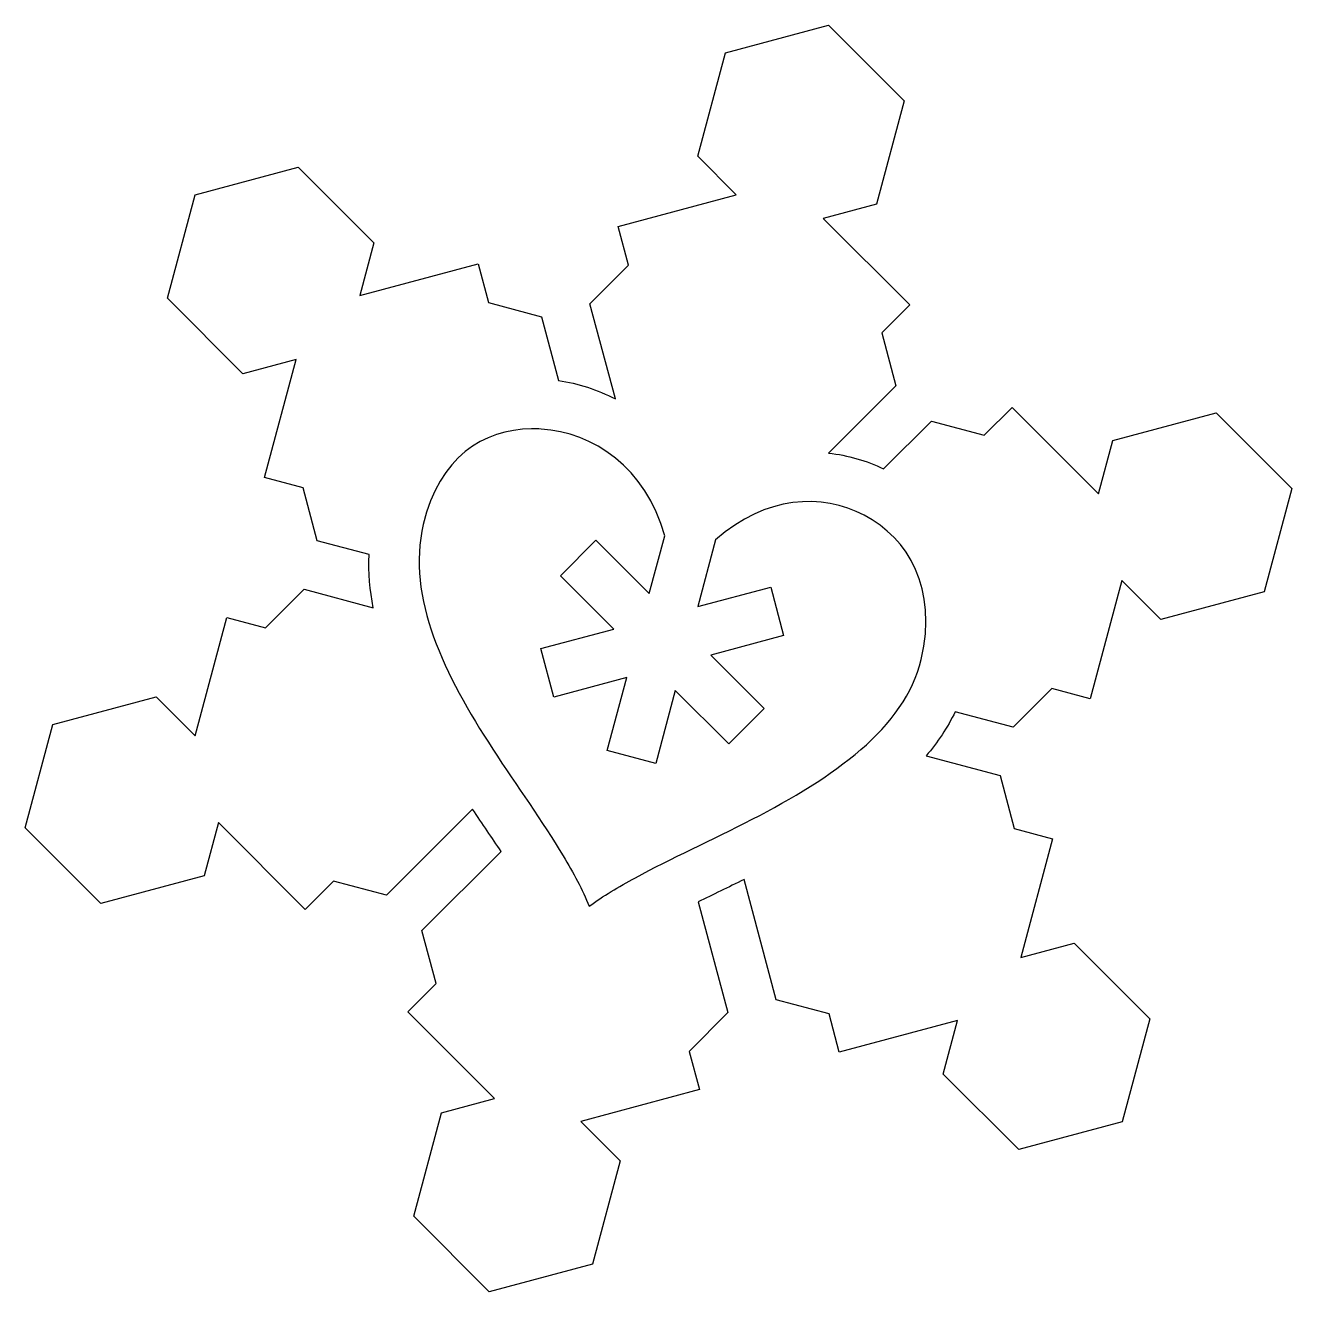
# Model space of a CAD drawing. Header units: centimetres. Extents: x -10 to 9.9, y -10 to 10.
import ezdxf

# ---------------------------------------------------------------- set-up
doc = ezdxf.new("R2010")
doc.units = ezdxf.units.CM
doc.header["$MEASUREMENT"] = 0
doc.layers.add('Layer 1', color=7, linetype='Continuous')

msp = doc.modelspace()

# ---------------------------------------------------------------- linework, layer by layer
at = {"layer": 'Layer 1'}
for points, knots in [([(2.65684, 9.9567), (2.65684, 9.9567), (1.03354, 9.52186), (1.03354, 9.52186), (1.03354, 9.52186), (1.03354, 9.52186), (0.59858, 7.8986), (0.59858, 7.8986), (0.59858, 7.8986), (0.59858, 7.8986), (1.20437, 7.29286), (1.20437, 7.29286), (1.20437, 7.29286), (1.20437, 7.29286), (-0.65271, 6.79528), (-0.65271, 6.79528), (-0.65271, 6.79528), (-0.65271, 6.79528), (-0.48994, 6.18806), (-0.48994, 6.18806), (-0.48994, 6.18806), (-0.48994, 6.18806), (-1.09729, 5.58063), (-1.09729, 5.58063), (-1.09729, 5.58063), (-1.09729, 5.58063), (-0.69572, 4.08211), (-0.69572, 4.08211), (-0.69572, 4.08211), (-0.97938, 4.22991), (-1.28198, 4.32795), (-1.58947, 4.37265), (-1.58947, 4.37265), (-1.58947, 4.37265), (-1.85808, 5.37515), (-1.85808, 5.37515), (-1.85808, 5.37515), (-1.85808, 5.37515), (-2.6909, 5.5983), (-2.6909, 5.5983), (-2.6909, 5.5983), (-2.6909, 5.5983), (-2.85367, 6.20552), (-2.85367, 6.20552), (-2.85367, 6.20552), (-2.85367, 6.20552), (-4.71446, 5.70693), (-4.71446, 5.70693), (-4.71446, 5.70693), (-4.71446, 5.70693), (-4.49215, 6.53663), (-4.49215, 6.53663), (-4.49215, 6.53663), (-4.49215, 6.53663), (-5.68057, 7.72492), (-5.68057, 7.72492), (-5.68057, 7.72492), (-5.68057, 7.72492), (-7.30391, 7.29), (-7.30391, 7.29), (-7.30391, 7.29), (-7.30391, 7.29), (-7.73879, 5.66666), (-7.73879, 5.66666), (-7.73879, 5.66666), (-7.73879, 5.66666), (-6.5505, 4.47828), (-6.5505, 4.47828), (-6.5505, 4.47828), (-6.5505, 4.47828), (-5.71642, 4.70185), (-5.71642, 4.70185), (-5.71642, 4.70185), (-5.71642, 4.70185), (-6.21383, 2.84562), (-6.21383, 2.84562), (-6.21383, 2.84562), (-6.21383, 2.84562), (-5.60606, 2.68285), (-5.60606, 2.68285), (-5.60606, 2.68285), (-5.60606, 2.68285), (-5.38383, 1.85328), (-5.38383, 1.85328), (-5.38383, 1.85328), (-5.38383, 1.85328), (-4.5686, 1.63485), (-4.5686, 1.63485), (-4.5686, 1.63485), (-4.57847, 1.35232), (-4.55384, 1.0741), (-4.50181, 0.80102), (-4.50181, 0.80102), (-4.50181, 0.80102), (-5.58607, 1.09156), (-5.58607, 1.09156), (-5.58607, 1.09156), (-5.58607, 1.09156), (-6.19582, 0.48181), (-6.19582, 0.48181), (-6.19582, 0.48181), (-6.19582, 0.48181), (-6.80359, 0.64458), (-6.80359, 0.64458), (-6.80359, 0.64458), (-6.80359, 0.64458), (-7.30176, -1.21461), (-7.30176, -1.21461), (-7.30176, -1.21461), (-7.30176, -1.21461), (-7.9137, -0.60275), (-7.9137, -0.60275), (-7.9137, -0.60275), (-7.9137, -0.60275), (-9.537, -1.03763), (-9.537, -1.03763), (-9.537, -1.03763), (-9.537, -1.03763), (-9.972, -2.66097), (-9.972, -2.66097), (-9.972, -2.66097), (-9.972, -2.66097), (-8.78371, -3.84926), (-8.78371, -3.84926), (-8.78371, -3.84926), (-8.78371, -3.84926), (-7.16037, -3.41438), (-7.16037, -3.41438), (-7.16037, -3.41438), (-7.16037, -3.41438), (-6.9357, -2.576), (-6.9357, -2.576), (-6.9357, -2.576), (-6.9357, -2.576), (-5.57022, -3.94153), (-5.57022, -3.94153), (-5.57022, -3.94153), (-5.57022, -3.94153), (-5.1248, -3.49624), (-5.1248, -3.49624), (-5.1248, -3.49624), (-5.1248, -3.49624), (-4.29325, -3.71901), (-4.29325, -3.71901), (-4.29325, -3.71901), (-4.29325, -3.71901), (-2.94063, -2.36643), (-2.94063, -2.36643), (-2.94063, -2.36643), (-2.7849, -2.59696), (-2.63293, -2.81995), (-2.49238, -3.03268), (-2.49238, -3.03268), (-2.49238, -3.03268), (-3.73621, -4.27664), (-3.73621, -4.27664), (-3.73621, -4.27664), (-3.73621, -4.27664), (-3.51356, -5.10743), (-3.51356, -5.10743), (-3.51356, -5.10743), (-3.51356, -5.10743), (-3.95894, -5.55272), (-3.95894, -5.55272), (-3.95894, -5.55272), (-3.95894, -5.55272), (-2.59481, -6.91685), (-2.59481, -6.91685), (-2.59481, -6.91685), (-2.59481, -6.91685), (-3.43117, -7.14101), (-3.43117, -7.14101), (-3.43117, -7.14101), (-3.43117, -7.14101), (-3.86617, -8.76431), (-3.86617, -8.76431), (-3.86617, -8.76431), (-3.86617, -8.76431), (-2.67788, -9.9526), (-2.67788, -9.9526), (-2.67788, -9.9526), (-2.67788, -9.9526), (-1.05458, -9.51764), (-1.05458, -9.51764), (-1.05458, -9.51764), (-1.05458, -9.51764), (-0.61962, -7.89443), (-0.61962, -7.89443), (-0.61962, -7.89443), (-0.61962, -7.89443), (-1.23848, -7.27549), (-1.23848, -7.27549), (-1.23848, -7.27549), (-1.23848, -7.27549), (0.62484, -6.77622), (0.62484, -6.77622), (0.62484, -6.77622), (0.62484, -6.77622), (0.46359, -6.17469), (0.46359, -6.17469), (0.46359, -6.17469), (0.46359, -6.17469), (1.07334, -5.56494), (1.07334, -5.56494), (1.07334, -5.56494), (1.07334, -5.56494), (0.60722, -3.82522), (0.60722, -3.82522), (0.60722, -3.82522), (0.83813, -3.71137), (1.07824, -3.59498), (1.32829, -3.47173), (1.32829, -3.47173), (1.32829, -3.47173), (1.83498, -5.36263), (1.83498, -5.36263), (1.83498, -5.36263), (1.83498, -5.36263), (2.66455, -5.58486), (2.66455, -5.58486), (2.66455, -5.58486), (2.66455, -5.58486), (2.82572, -6.1866), (2.82572, -6.1866), (2.82572, -6.1866), (2.82572, -6.1866), (4.68512, -5.6883), (4.68512, -5.6883), (4.68512, -5.6883), (4.68512, -5.6883), (4.45923, -6.53149), (4.45923, -6.53149), (4.45923, -6.53149), (4.45923, -6.53149), (5.64761, -7.71978), (5.64761, -7.71978), (5.64761, -7.71978), (5.64761, -7.71978), (7.27091, -7.28486), (7.27091, -7.28486), (7.27091, -7.28486), (7.27091, -7.28486), (7.70583, -5.66156), (7.70583, -5.66156), (7.70583, -5.66156), (7.70583, -5.66156), (6.51754, -4.47318), (6.51754, -4.47318), (6.51754, -4.47318), (6.51754, -4.47318), (5.67848, -4.69802), (5.67848, -4.69802), (5.67848, -4.69802), (5.67848, -4.69802), (6.178, -2.83377), (6.178, -2.83377), (6.178, -2.83377), (6.178, -2.83377), (5.57702, -2.67281), (5.57702, -2.67281), (5.57702, -2.67281), (5.57702, -2.67281), (5.35395, -1.83999), (5.35395, -1.83999), (5.35395, -1.83999), (5.35395, -1.83999), (4.19041, -1.52816), (4.19041, -1.52816), (4.19041, -1.52816), (4.36996, -1.31551), (4.52522, -1.08548), (4.64865, -0.83521), (4.64865, -0.83521), (4.64865, -0.83521), (5.55948, -1.07924), (5.55948, -1.07924), (5.55948, -1.07924), (5.55948, -1.07924), (6.16678, -0.47189), (6.16678, -0.47189), (6.16678, -0.47189), (6.16678, -0.47189), (6.76784, -0.63289), (6.76784, -0.63289), (6.76784, -0.63289), (6.76784, -0.63289), (7.26652, 1.22798), (7.26652, 1.22798), (7.26652, 1.22798), (7.26652, 1.22798), (7.87914, 0.61545), (7.87914, 0.61545), (7.87914, 0.61545), (7.87914, 0.61545), (9.50244, 1.05037), (9.50244, 1.05037), (9.50244, 1.05037), (9.50244, 1.05037), (9.93744, 2.67367), (9.93744, 2.67367), (9.93744, 2.67367), (9.93744, 2.67367), (8.74906, 3.86205), (8.74906, 3.86205), (8.74906, 3.86205), (8.74906, 3.86205), (7.12576, 3.42709), (7.12576, 3.42709), (7.12576, 3.42709), (7.12576, 3.42709), (6.90219, 2.59259), (6.90219, 2.59259), (6.90219, 2.59259), (6.90219, 2.59259), (5.54421, 3.95057), (5.54421, 3.95057), (5.54421, 3.95057), (5.54421, 3.95057), (5.10461, 3.51105), (5.10461, 3.51105), (5.10461, 3.51105), (5.10461, 3.51105), (4.27369, 3.7337), (4.27369, 3.7337), (4.27369, 3.7337), (4.27369, 3.7337), (3.52196, 2.98197), (3.52196, 2.98197), (3.52196, 2.98197), (3.2531, 3.11383), (2.96028, 3.19787), (2.65613, 3.23059), (2.65613, 3.23059), (2.65613, 3.23059), (3.71623, 4.29069), (3.71623, 4.29069), (3.71623, 4.29069), (3.71623, 4.29069), (3.49341, 5.12224), (3.49341, 5.12224), (3.49341, 5.12224), (3.49341, 5.12224), (3.93297, 5.56176), (3.93297, 5.56176), (3.93297, 5.56176), (3.93297, 5.56176), (2.57377, 6.92104), (2.57377, 6.92104), (2.57377, 6.92104), (2.57377, 6.92104), (3.41013, 7.14516), (3.41013, 7.14516), (3.41013, 7.14516), (3.41013, 7.14516), (3.84513, 8.76846), (3.84513, 8.76846), (3.84513, 8.76846), (3.84513, 8.76846), (2.65684, 9.95675), (2.65684, 9.95675), (2.65684, 9.95675), (2.65684, 9.95675), (2.65684, 9.9567), (2.65684, 9.9567)], [0, 0, 0, 0, 0.01086957, 0.01086957, 0.01086957, 0.01086957, 0.02173913, 0.02173913, 0.02173913, 0.02173913, 0.0326087, 0.0326087, 0.0326087, 0.0326087, 0.04347826, 0.04347826, 0.04347826, 0.04347826, 0.05434783, 0.05434783, 0.05434783, 0.05434783, 0.06521739, 0.06521739, 0.06521739, 0.06521739, 0.07608696, 0.07608696, 0.07608696, 0.07608696, 0.08695652, 0.08695652, 0.08695652, 0.08695652, 0.09782609, 0.09782609, 0.09782609, 0.09782609, 0.10869565, 0.10869565, 0.10869565, 0.10869565, 0.11956522, 0.11956522, 0.11956522, 0.11956522, 0.13043478, 0.13043478, 0.13043478, 0.13043478, 0.14130435, 0.14130435, 0.14130435, 0.14130435, 0.15217391, 0.15217391, 0.15217391, 0.15217391, 0.16304348, 0.16304348, 0.16304348, 0.16304348, 0.17391304, 0.17391304, 0.17391304, 0.17391304, 0.18478261, 0.18478261, 0.18478261, 0.18478261, 0.19565217, 0.19565217, 0.19565217, 0.19565217, 0.20652174, 0.20652174, 0.20652174, 0.20652174, 0.2173913, 0.2173913, 0.2173913, 0.2173913, 0.22826087, 0.22826087, 0.22826087, 0.22826087, 0.23913043, 0.23913043, 0.23913043, 0.23913043, 0.25, 0.25, 0.25, 0.25, 0.26086957, 0.26086957, 0.26086957, 0.26086957, 0.27173913, 0.27173913, 0.27173913, 0.27173913, 0.2826087, 0.2826087, 0.2826087, 0.2826087, 0.29347826, 0.29347826, 0.29347826, 0.29347826, 0.30434783, 0.30434783, 0.30434783, 0.30434783, 0.31521739, 0.31521739, 0.31521739, 0.31521739, 0.32608696, 0.32608696, 0.32608696, 0.32608696, 0.33695652, 0.33695652, 0.33695652, 0.33695652, 0.34782609, 0.34782609, 0.34782609, 0.34782609, 0.35869565, 0.35869565, 0.35869565, 0.35869565, 0.36956522, 0.36956522, 0.36956522, 0.36956522, 0.38043478, 0.38043478, 0.38043478, 0.38043478, 0.39130435, 0.39130435, 0.39130435, 0.39130435, 0.40217391, 0.40217391, 0.40217391, 0.40217391, 0.41304348, 0.41304348, 0.41304348, 0.41304348, 0.42391304, 0.42391304, 0.42391304, 0.42391304, 0.43478261, 0.43478261, 0.43478261, 0.43478261, 0.44565217, 0.44565217, 0.44565217, 0.44565217, 0.45652174, 0.45652174, 0.45652174, 0.45652174, 0.4673913, 0.4673913, 0.4673913, 0.4673913, 0.47826087, 0.47826087, 0.47826087, 0.47826087, 0.48913043, 0.48913043, 0.48913043, 0.48913043, 0.5, 0.5, 0.5, 0.5, 0.51086957, 0.51086957, 0.51086957, 0.51086957, 0.52173913, 0.52173913, 0.52173913, 0.52173913, 0.5326087, 0.5326087, 0.5326087, 0.5326087, 0.54347826, 0.54347826, 0.54347826, 0.54347826, 0.55434783, 0.55434783, 0.55434783, 0.55434783, 0.56521739, 0.56521739, 0.56521739, 0.56521739, 0.57608696, 0.57608696, 0.57608696, 0.57608696, 0.58695652, 0.58695652, 0.58695652, 0.58695652, 0.59782609, 0.59782609, 0.59782609, 0.59782609, 0.60869565, 0.60869565, 0.60869565, 0.60869565, 0.61956522, 0.61956522, 0.61956522, 0.61956522, 0.63043478, 0.63043478, 0.63043478, 0.63043478, 0.64130435, 0.64130435, 0.64130435, 0.64130435, 0.65217391, 0.65217391, 0.65217391, 0.65217391, 0.66304348, 0.66304348, 0.66304348, 0.66304348, 0.67391304, 0.67391304, 0.67391304, 0.67391304, 0.68478261, 0.68478261, 0.68478261, 0.68478261, 0.69565217, 0.69565217, 0.69565217, 0.69565217, 0.70652174, 0.70652174, 0.70652174, 0.70652174, 0.7173913, 0.7173913, 0.7173913, 0.7173913, 0.72826087, 0.72826087, 0.72826087, 0.72826087, 0.73913043, 0.73913043, 0.73913043, 0.73913043, 0.75, 0.75, 0.75, 0.75, 0.76086957, 0.76086957, 0.76086957, 0.76086957, 0.77173913, 0.77173913, 0.77173913, 0.77173913, 0.7826087, 0.7826087, 0.7826087, 0.7826087, 0.79347826, 0.79347826, 0.79347826, 0.79347826, 0.80434783, 0.80434783, 0.80434783, 0.80434783, 0.81521739, 0.81521739, 0.81521739, 0.81521739, 0.82608696, 0.82608696, 0.82608696, 0.82608696, 0.83695652, 0.83695652, 0.83695652, 0.83695652, 0.84782609, 0.84782609, 0.84782609, 0.84782609, 0.85869565, 0.85869565, 0.85869565, 0.85869565, 0.86956522, 0.86956522, 0.86956522, 0.86956522, 0.88043478, 0.88043478, 0.88043478, 0.88043478, 0.89130435, 0.89130435, 0.89130435, 0.89130435, 0.90217391, 0.90217391, 0.90217391, 0.90217391, 0.91304348, 0.91304348, 0.91304348, 0.91304348, 0.92391304, 0.92391304, 0.92391304, 0.92391304, 0.93478261, 0.93478261, 0.93478261, 0.93478261, 0.94565217, 0.94565217, 0.94565217, 0.94565217, 0.95652174, 0.95652174, 0.95652174, 0.95652174, 0.9673913, 0.9673913, 0.9673913, 0.9673913, 0.97826087, 0.97826087, 0.97826087, 0.97826087, 1, 1, 1, 1]), ([(-2.01411, 3.61304), (-1.96359, 3.61367), (-1.91278, 3.61245), (-1.8618, 3.60941), (-1.8618, 3.60941), (-1.04952, 3.56075), (-0.21076, 3.00177), (0.08172, 1.92986), (0.08172, 1.92986), (0.08172, 1.92986), (-0.16167, 1.02169), (-0.16167, 1.02169), (-0.16167, 1.02169), (-0.16167, 1.02169), (-1.00132, 1.86125), (-1.00132, 1.86125), (-1.00132, 1.86125), (-1.00132, 1.86125), (-1.55849, 1.30404), (-1.55849, 1.30404), (-1.55849, 1.30404), (-1.55849, 1.30404), (-0.7188, 0.46439), (-0.7188, 0.46439), (-0.7188, 0.46439), (-0.7188, 0.46439), (-1.86577, 0.15711), (-1.86577, 0.15711), (-1.86577, 0.15711), (-1.86577, 0.15711), (-1.6618, -0.60415), (-1.6618, -0.60415), (-1.6618, -0.60415), (-1.6618, -0.60415), (-0.51483, -0.29687), (-0.51483, -0.29687), (-0.51483, -0.29687), (-0.51483, -0.29687), (-0.82223, -1.44375), (-0.82223, -1.44375), (-0.82223, -1.44375), (-0.82223, -1.44375), (-0.06097, -1.64776), (-0.06097, -1.64776), (-0.06097, -1.64776), (-0.06097, -1.64776), (0.24643, -0.50066), (0.24643, -0.50066), (0.24643, -0.50066), (0.24643, -0.50066), (1.08599, -1.34031), (1.08599, -1.34031), (1.08599, -1.34031), (1.08599, -1.34031), (1.64328, -0.78306), (1.64328, -0.78306), (1.64328, -0.78306), (1.64328, -0.78306), (0.80359, 0.0565), (0.80359, 0.0565), (0.80359, 0.0565), (0.80359, 0.0565), (1.95056, 0.3639), (1.95056, 0.3639), (1.95056, 0.3639), (1.95056, 0.3639), (1.74668, 1.12503), (1.74668, 1.12503), (1.74668, 1.12503), (1.74668, 1.12503), (0.59958, 0.81763), (0.59958, 0.81763), (0.59958, 0.81763), (0.59958, 0.81763), (0.88143, 1.86981), (0.88143, 1.86981), (0.88143, 1.86981), (1.66896, 2.566), (2.55571, 2.59961), (3.21551, 2.25426), (3.21551, 2.25426), (3.9139, 1.88866), (4.37492, 1.10603), (4.11255, -0.01227), (4.11255, -0.01227), (3.85845, -1.09531), (2.71995, -1.87377), (1.45584, -2.52561), (1.45584, -2.52561), (0.82374, -2.85148), (0.17545, -3.14316), (-0.37918, -3.44466), (-0.37918, -3.44466), (-0.64551, -3.58938), (-0.89194, -3.73326), (-1.10742, -3.8935), (-1.10742, -3.8935), (-1.21132, -3.63029), (-1.35537, -3.3683), (-1.51603, -3.10053), (-1.51603, -3.10053), (-1.83769, -2.5647), (-2.24334, -2.00501), (-2.62125, -1.42406), (-2.62125, -1.42406), (-3.37711, -0.262), (-3.98665, 0.94915), (-3.71492, 2.11088), (-3.71492, 2.11088), (-3.46685, 3.17077), (-2.77192, 3.60329), (-2.0142, 3.61299), (-2.0142, 3.61299), (-2.0142, 3.61299), (-2.01411, 3.61304), (-2.01411, 3.61304)], [0, 0, 0, 0, 0.03333333, 0.03333333, 0.03333333, 0.03333333, 0.06666667, 0.06666667, 0.06666667, 0.06666667, 0.1, 0.1, 0.1, 0.1, 0.13333333, 0.13333333, 0.13333333, 0.13333333, 0.16666667, 0.16666667, 0.16666667, 0.16666667, 0.2, 0.2, 0.2, 0.2, 0.23333333, 0.23333333, 0.23333333, 0.23333333, 0.26666667, 0.26666667, 0.26666667, 0.26666667, 0.3, 0.3, 0.3, 0.3, 0.33333333, 0.33333333, 0.33333333, 0.33333333, 0.36666667, 0.36666667, 0.36666667, 0.36666667, 0.4, 0.4, 0.4, 0.4, 0.43333333, 0.43333333, 0.43333333, 0.43333333, 0.46666667, 0.46666667, 0.46666667, 0.46666667, 0.5, 0.5, 0.5, 0.5, 0.53333333, 0.53333333, 0.53333333, 0.53333333, 0.56666667, 0.56666667, 0.56666667, 0.56666667, 0.6, 0.6, 0.6, 0.6, 0.63333333, 0.63333333, 0.63333333, 0.63333333, 0.66666667, 0.66666667, 0.66666667, 0.66666667, 0.7, 0.7, 0.7, 0.7, 0.73333333, 0.73333333, 0.73333333, 0.73333333, 0.76666667, 0.76666667, 0.76666667, 0.76666667, 0.8, 0.8, 0.8, 0.8, 0.83333333, 0.83333333, 0.83333333, 0.83333333, 0.86666667, 0.86666667, 0.86666667, 0.86666667, 0.9, 0.9, 0.9, 0.9, 0.93333333, 0.93333333, 0.93333333, 0.93333333, 1, 1, 1, 1])]:
    msp.add_open_spline(points, degree=3, knots=knots, dxfattribs=at)

doc.saveas('drawing.dxf')
